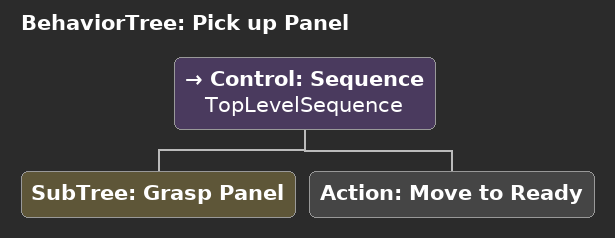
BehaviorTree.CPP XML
<?xml version='1.0' encoding='UTF-8'?>
<root BTCPP_format="4" main_tree_to_execute="Pick up Panel">
  <BehaviorTree ID="Pick up Panel">
    <Control ID="Sequence" name="TopLevelSequence">
      <SubTree ID="Grasp Panel"/>
      <Action ID="Move to Ready"/>
    </Control>
  </BehaviorTree>
</root>
